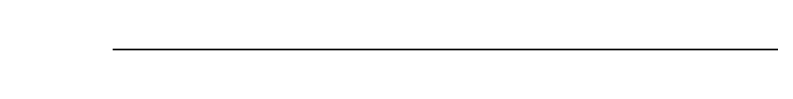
# Model space of a CAD drawing. Header units: millimetres. Extents: x -322799 to 170759, y -1515545 to 988982.
# Drawn here: x -13370 to -12498, y 0 to 0 of the extents above; entities that cross this region are included whole.
import ezdxf

# ---------------------------------------------------------------- set-up
doc = ezdxf.new("R2010")
doc.units = ezdxf.units.MM
doc.header["$MEASUREMENT"] = 0
doc.styles.get("Standard").update_dxf_attribs({"font": 'arial.ttf'})

# ---------------------------------------------------------------- blocks, each defined once
blk = doc.blocks.new('A$C133976AE')
at = {"color": 0, "linetype": 'Continuous', "lineweight": 0, "extrusion": (0, 1, 0)}
for p, q in [((-108, 1000), (-125, 1000)), ((-125, 1000), (-125, 0)), ((-125, 1000), (-108, 1000)), ((-125, 0), (-125, 1000)), ((108, 1000), (-108, 1000)), ((-108, 1000), (-108, 0)), ((-108, 0), (-108, 1000)), ((-108, 1000), (108, 1000)), ((125, 1000), (108, 1000)), ((108, 1000), (125, 1000)), ((108, 0), (108, 1000)), ((108, 1000), (108, 0)), ((125, 0), (125, 1000)), ((125, 1000), (125, 0)), ((135, 684), (135, 700)), ((135, 684), (135, 700)), ((135, 700), (635, 700)), ((635, 700), (135, 700)), ((635, 700), (635, 684)), ((635, 684), (635, 700)), ((135, 665), (135, 684)), ((135, 684), (635, 684)), ((635, 684), (135, 684)), ((135, 665), (135, 684)), ((635, 684), (635, 316)), ((635, 316), (635, 684)), ((135, 665), (125, 665)), ((135, 665), (125, 665)), ((135, 425.1), (135, 665)), ((135, 425.1), (135, 665)), ((135, 665), (143, 665)), ((135, 665), (143, 665)), ((143, 665), (143, 609.72)), ((143, 609.72), (143, 665)), ((85, 585), (85, 605)), ((85, 605), (85, 603.76)), ((85, 585), (85, 605)), ((85, 603.76), (85, 585)), ((97.05, 608.67), (97.05, 595)), ((97.05, 595), (97.05, 608.67)), ((108, 609.72), (98.11, 609.72)), ((98.11, 609.72), (98.11, 609.19)), ((108, 609.72), (98.11, 609.72)), ((98.11, 609.19), (98.11, 609.72)), ((98.11, 609.19), (108, 609.19)), ((98.11, 609.19), (108, 609.19)), ((98.11, 595.53), (98.11, 609.19)), ((98.11, 595.53), (98.11, 609.19)), ((135.74, 609.58), (135.74, 609.72)), ((135.74, 609.72), (146.76, 609.72)), ((135.74, 609.72), (135.74, 609.35)), ((146.76, 609.72), (135.74, 609.72)), ((135.74, 609.35), (135.74, 609.58)), ((135.74, 595.37), (135.74, 609.35)), ((135.74, 609.35), (135.74, 595.37)), ((146.76, 609.35), (135.74, 609.35)), ((135.74, 609.35), (146.76, 609.35)), ((143, 609.72), (143, 580.28)), ((143, 580.28), (143, 609.72)), ((146.76, 609.35), (146.76, 609.72)), ((146.76, 609.72), (146.76, 609.35)), ((146.76, 595.37), (146.76, 609.35)), ((146.76, 609.35), (146.76, 595.37)), ((147.5, 595), (147.5, 608.99)), ((147.5, 608.99), (147.5, 595)), ((85, 585.04), (85, 595)), ((97.05, 595), (97.05, 581.33)), ((97.05, 581.33), (97.05, 595)), ((108, 595.53), (98.11, 595.53)), ((98.11, 595.53), (98.11, 594.47)), ((108, 595.53), (98.11, 595.53)), ((98.11, 594.47), (98.11, 595.53)), ((98.11, 594.47), (108, 594.47)), ((98.11, 594.47), (108, 594.47)), ((98.11, 580.81), (98.11, 594.47)), ((98.11, 580.81), (98.11, 594.47)), ((135.74, 595.37), (146.76, 595.37)), ((135.74, 594.95), (135.74, 595.37)), ((135.74, 595.37), (135.74, 594.63)), ((146.76, 595.37), (135.74, 595.37)), ((135.74, 594.63), (135.74, 594.95)), ((135.74, 580.65), (135.74, 594.63)), ((135.74, 594.63), (135.74, 580.65)), ((146.76, 594.63), (135.74, 594.63)), ((135.74, 594.63), (146.76, 594.63)), ((146.76, 594.63), (146.76, 595.37)), ((146.76, 595.37), (146.76, 594.63)), ((146.76, 580.65), (146.76, 594.63)), ((146.76, 594.63), (146.76, 580.65)), ((147.5, 581.01), (147.5, 595)), ((147.5, 595), (147.5, 581.01)), ((85, 585), (85, 585)), ((85, 583.91), (97.05, 583.91)), ((97.05, 583.91), (85, 583.91)), ((108, 580.81), (98.11, 580.81)), ((98.11, 580.81), (98.11, 580.28)), ((108, 580.81), (98.11, 580.81)), ((98.11, 580.28), (98.11, 580.81)), ((98.11, 580.28), (108, 580.28)), ((98.11, 580.28), (108, 580.28)), ((135.74, 580.34), (135.74, 580.65)), ((135.74, 580.65), (146.76, 580.65)), ((135.74, 580.65), (135.74, 580.28)), ((146.76, 580.65), (135.74, 580.65)), ((135.74, 580.28), (135.74, 580.34)), ((146.76, 580.28), (135.74, 580.28)), ((135.74, 580.28), (146.76, 580.28)), ((143, 580.28), (143, 559.72)), ((143, 559.72), (143, 580.28)), ((146.76, 580.28), (146.76, 580.65)), ((146.76, 580.65), (146.76, 580.28)), ((97.05, 558.67), (97.05, 545)), ((97.05, 545), (97.05, 558.67)), ((108, 559.72), (98.11, 559.72)), ((98.11, 559.72), (98.11, 559.19)), ((108, 559.72), (98.11, 559.72)), ((98.11, 559.19), (98.11, 559.72)), ((98.11, 559.19), (108, 559.19)), ((98.11, 559.19), (108, 559.19)), ((98.11, 545.53), (98.11, 559.19)), ((98.11, 545.53), (98.11, 559.19)), ((135.74, 559.72), (146.76, 559.72)), ((135.74, 559.58), (135.74, 559.72)), ((135.74, 559.72), (135.74, 559.35)), ((146.76, 559.72), (135.74, 559.72)), ((135.74, 559.35), (135.74, 559.58)), ((135.74, 545.37), (135.74, 559.35)), ((135.74, 559.35), (135.74, 545.37)), ((146.76, 559.35), (135.74, 559.35)), ((135.74, 559.35), (146.76, 559.35)), ((143, 559.72), (143, 530.28)), ((143, 530.28), (143, 559.72)), ((146.76, 559.35), (146.76, 559.72)), ((146.76, 559.72), (146.76, 559.35)), ((146.76, 545.37), (146.76, 559.35)), ((146.76, 559.35), (146.76, 545.37)), ((147.5, 545), (147.5, 558.99)), ((147.5, 558.99), (147.5, 545)), ((85, 555), (85, 553.76)), ((85, 535), (85, 555)), ((85, 553.76), (85, 555)), ((85, 553.76), (85, 535)), ((85, 535), (85, 553.76)), ((85, 553.76), (85, 535.04)), ((97.05, 545), (97.05, 531.33)), ((97.05, 531.33), (97.05, 545)), ((98.11, 545.53), (98.11, 544.47)), ((108, 545.53), (98.11, 545.53)), ((108, 545.53), (98.11, 545.53)), ((98.11, 544.47), (98.11, 545.53)), ((98.11, 544.47), (108, 544.47)), ((98.11, 544.47), (108, 544.47)), ((98.11, 530.81), (98.11, 544.47)), ((98.11, 530.81), (98.11, 544.47)), ((135.74, 544.95), (135.74, 545.37)), ((135.74, 545.37), (146.76, 545.37)), ((135.74, 545.37), (135.74, 544.63)), ((146.76, 545.37), (135.74, 545.37)), ((135.74, 544.63), (135.74, 544.95)), ((135.74, 530.65), (135.74, 544.63)), ((135.74, 544.63), (135.74, 530.65)), ((146.76, 544.63), (135.74, 544.63)), ((135.74, 544.63), (146.76, 544.63)), ((146.76, 544.63), (146.76, 545.37)), ((146.76, 545.37), (146.76, 544.63)), ((146.76, 530.65), (146.76, 544.63)), ((146.76, 544.63), (146.76, 530.65)), ((147.5, 531.01), (147.5, 545)), ((147.5, 545), (147.5, 531.01)), ((85, 535), (85, 535)), ((85, 533.91), (97.05, 533.91)), ((97.05, 533.91), (85, 533.91)), ((98.11, 530.81), (98.11, 530.28)), ((108, 530.81), (98.11, 530.81)), ((108, 530.81), (98.11, 530.81)), ((98.11, 530.28), (98.11, 530.81)), ((98.11, 530.28), (108, 530.28)), ((98.11, 530.28), (108, 530.28)), ((135.74, 530.34), (135.74, 530.65)), ((135.74, 530.65), (146.76, 530.65)), ((135.74, 530.65), (135.74, 530.28)), ((146.76, 530.65), (135.74, 530.65)), ((135.74, 530.28), (135.74, 530.34)), ((146.76, 530.28), (135.74, 530.28)), ((135.74, 530.28), (146.76, 530.28)), ((143, 530.28), (143, 509.72)), ((143, 509.72), (143, 530.28)), ((146.76, 530.28), (146.76, 530.65)), ((146.76, 530.65), (146.76, 530.28)), ((97.05, 508.67), (97.05, 495)), ((97.05, 495), (97.05, 508.67)), ((98.11, 509.72), (98.11, 509.19)), ((108, 509.72), (98.11, 509.72)), ((108, 509.72), (98.11, 509.72)), ((98.11, 509.19), (98.11, 509.72)), ((98.11, 509.19), (108, 509.19)), ((98.11, 509.19), (108, 509.19)), ((98.11, 495.53), (98.11, 509.19)), ((98.11, 495.53), (98.11, 509.19)), ((135.74, 509.58), (135.74, 509.72)), ((135.74, 509.72), (146.76, 509.72)), ((135.74, 509.72), (135.74, 509.35)), ((146.76, 509.72), (135.74, 509.72)), ((135.74, 509.35), (135.74, 509.58)), ((135.74, 495.37), (135.74, 509.35)), ((135.74, 509.35), (135.74, 495.37)), ((146.76, 509.35), (135.74, 509.35)), ((135.74, 509.35), (146.76, 509.35)), ((143, 509.72), (143, 480.28)), ((143, 480.28), (143, 509.72)), ((146.76, 509.35), (146.76, 509.72)), ((146.76, 509.72), (146.76, 509.35)), ((146.76, 495.37), (146.76, 509.35)), ((146.76, 509.35), (146.76, 495.37)), ((147.5, 495), (147.5, 508.99)), ((147.5, 508.99), (147.5, 495)), ((85, 505), (85, 485)), ((85, 485), (85, 505)), ((85, 485), (85, 505)), ((85, 485), (85, 505)), ((85, 503.76), (85, 485)), ((97.05, 503.76), (97.05, 505)), ((97.05, 495), (97.05, 481.33)), ((97.05, 481.33), (97.05, 495)), ((108, 495.53), (98.11, 495.53)), ((98.11, 495.53), (98.11, 494.47)), ((108, 495.53), (98.11, 495.53)), ((98.11, 494.47), (98.11, 495.53)), ((98.11, 494.47), (108, 494.47)), ((98.11, 480.81), (98.11, 494.47)), ((98.11, 494.47), (108, 494.47)), ((98.11, 480.81), (98.11, 494.47)), ((135.74, 494.95), (135.74, 495.37)), ((135.74, 495.37), (146.76, 495.37)), ((135.74, 495.37), (135.74, 494.63)), ((146.76, 495.37), (135.74, 495.37)), ((135.74, 494.63), (135.74, 494.95)), ((135.74, 480.65), (135.74, 494.63)), ((135.74, 494.63), (135.74, 480.65)), ((146.76, 494.63), (135.74, 494.63)), ((135.74, 494.63), (146.76, 494.63)), ((146.76, 494.63), (146.76, 495.37)), ((146.76, 495.37), (146.76, 494.63)), ((146.76, 480.65), (146.76, 494.63)), ((146.76, 494.63), (146.76, 480.65)), ((147.5, 481.01), (147.5, 495)), ((147.5, 495), (147.5, 481.01)), ((97.05, 483.91), (85, 483.91)), ((85, 483.91), (97.05, 483.91)), ((98.11, 480.81), (98.11, 480.28)), ((108, 480.81), (98.11, 480.81)), ((108, 480.81), (98.11, 480.81)), ((98.11, 480.28), (98.11, 480.81)), ((98.11, 480.28), (108, 480.28)), ((98.11, 480.28), (108, 480.28)), ((135.74, 480.34), (135.74, 480.65)), ((135.74, 480.65), (146.76, 480.65)), ((135.74, 480.65), (135.74, 480.28)), ((146.76, 480.65), (135.74, 480.65)), ((135.74, 480.28), (135.74, 480.34)), ((146.76, 480.28), (135.74, 480.28)), ((135.74, 480.28), (146.76, 480.28)), ((143, 480.28), (143, 425)), ((143, 425), (143, 480.28)), ((146.76, 480.28), (146.76, 480.65)), ((146.76, 480.65), (146.76, 480.28)), ((125, 425), (134.9, 425)), ((125, 425), (134.9, 425)), ((134.9, 425), (134.92, 425)), ((134.9, 425), (135, 425)), ((134.92, 425), (135, 425)), ((135, 425), (135, 425.1)), ((135, 425), (135, 425.1)), ((135, 425), (135.1, 425)), ((135, 424.9), (135, 425)), ((135.1, 425), (135, 425)), ((135, 424.9), (135, 425)), ((135, 316), (135, 424.9)), ((135, 316), (135, 424.9)), ((135.1, 425), (143, 425)), ((143, 425), (135.1, 425)), ((135, 300), (135, 316)), ((635, 316), (135, 316)), ((135, 300), (135, 316)), ((135, 316), (635, 316)), ((635, 316), (635, 300)), ((635, 300), (635, 316)), ((135, 300), (635, 300)), ((635, 300), (135, 300)), ((-108, 0), (-125, 0)), ((-108, 0), (-125, 0)), ((108, 0), (-108, 0)), ((108, 0), (-108, 0)), ((125, 0), (108, 0)), ((125, 0), (108, 0))]:
    blk.add_line(p, q, dxfattribs=at)
at = {"color": 0, "linetype": 'Continuous', "lineweight": 0}
for centre, radius, start, end in [((98.11, 608.67), 1.06, 90, 180), ((98.11, 608.67), 1.06, 90, 180), ((135.74, 608.99), 0.735, 90, 180), ((135.74, 608.99), 0.735, 90, 180), ((146.76, 608.99), 0.735, 0, 90), ((146.76, 608.99), 0.735, 0, 90), ((98.11, 581.33), 1.06, 180, 270), ((98.11, 581.33), 1.06, 180, 270), ((135.74, 581.01), 0.735, 180, 270), ((135.74, 581.01), 0.735, 180, 270), ((146.76, 581.01), 0.735, 270, 0), ((146.76, 581.01), 0.735, 270, 0), ((98.11, 558.67), 1.06, 90, 180), ((98.11, 558.67), 1.06, 90, 180), ((135.74, 558.99), 0.735, 90, 180), ((135.74, 558.99), 0.735, 90, 180), ((146.76, 558.99), 0.735, 0, 90), ((146.76, 558.99), 0.735, 0, 90), ((98.11, 531.33), 1.06, 180, 270), ((98.11, 531.33), 1.06, 180, 270), ((135.74, 531.01), 0.735, 180, 270), ((135.74, 531.01), 0.735, 180, 270), ((146.76, 531.01), 0.735, 270, 0), ((146.76, 531.01), 0.735, 270, 0), ((98.11, 508.67), 1.06, 90, 180), ((98.11, 508.67), 1.06, 90, 180), ((135.74, 508.99), 0.735, 90, 180), ((135.74, 508.99), 0.735, 90, 180), ((146.76, 508.99), 0.735, 0, 90), ((146.76, 508.99), 0.735, 0, 90), ((98.11, 481.33), 1.06, 180, 270), ((98.11, 481.33), 1.06, 180, 270), ((135.74, 481.01), 0.735, 180, 270), ((135.74, 481.01), 0.735, 180, 270), ((146.76, 481.01), 0.735, 270, 0), ((146.76, 481.01), 0.735, 270, 0), ((135, 425), 0.1, 90, 180), ((135, 425), 0.1, 90, 180.00002), ((135, 425), 0.1, 180, 270), ((135, 425), 0.1, 270, 90), ((135, 425), 0.1, 270, 90)]:
    blk.add_arc(centre, radius, start, end, dxfattribs=at)
for centre, major_axis, start_param, end_param in [((98.11, 608.67), (1.06, 0), 1.570796, 3.141593), ((98.11, 608.67), (-1.06, 0), 4.712389, 6.283185), ((135.74, 608.99), (-0.735, 0), 4.712389, 6.283185), ((135.74, 608.99), (0.735, 0), 1.570796, 3.141593), ((146.76, 608.99), (-0.735, 0), 3.141593, 4.712389), ((146.76, 608.99), (0.735, 0), 0, 1.570796), ((98.11, 595), (-1.06, 0), 4.712389, 6.283185), ((98.11, 595), (1.06, 0), 1.570796, 3.141593), ((98.11, 595), (1.06, 0), 3.141593, 4.712389), ((98.11, 595), (-1.06, 0), 0, 1.570796), ((135.74, 595), (0.735, 0), 1.570796, 3.141593), ((135.74, 595), (-0.735, 0), 4.712389, 6.283185), ((135.74, 595), (-0.735, 0), 0, 1.570796), ((135.74, 595), (0.735, 0), 3.141593, 4.712389), ((146.76, 595), (0.735, 0), 0, 1.570796), ((146.76, 595), (-0.735, 0), 3.141593, 4.712389), ((146.76, 595), (-0.735, 0), 1.570796, 3.141593), ((146.76, 595), (0.735, 0), 4.712389, 6.283185), ((98.11, 581.33), (-1.06, 0), 0, 1.570796), ((98.11, 581.33), (1.06, 0), 3.141593, 4.712389), ((135.74, 581.01), (0.735, 0), 3.141593, 4.712389), ((135.74, 581.01), (-0.735, 0), 0, 1.570796), ((146.76, 581.01), (0.735, 0), 4.712389, 6.283185), ((146.76, 581.01), (-0.735, 0), 1.570796, 3.141593), ((98.11, 558.67), (-1.06, 0), 4.712389, 6.283185), ((98.11, 558.67), (1.06, 0), 1.570796, 3.141593), ((135.74, 558.99), (-0.735, 0), 4.712389, 6.283185), ((135.74, 558.99), (0.735, 0), 1.570796, 3.141593), ((146.76, 558.99), (-0.735, 0), 3.141593, 4.712389), ((146.76, 558.99), (0.735, 0), 0, 1.570796), ((98.11, 545), (1.06, 0), 1.570796, 3.141593), ((98.11, 545), (-1.06, 0), 4.712389, 6.283185), ((98.11, 545), (-1.06, 0), 0, 1.570796), ((98.11, 545), (1.06, 0), 3.141593, 4.712389), ((135.74, 545), (0.735, 0), 1.570796, 3.141593), ((135.74, 545), (-0.735, 0), 4.712389, 6.283185), ((135.74, 545), (-0.735, 0), 0, 1.570796), ((135.74, 545), (0.735, 0), 3.141593, 4.712389), ((146.76, 545), (0.735, 0), 0, 1.570796), ((146.76, 545), (-0.735, 0), 3.141593, 4.712389), ((146.76, 545), (-0.735, 0), 1.570796, 3.141593), ((146.76, 545), (0.735, 0), 4.712389, 6.283185), ((98.11, 531.33), (1.06, 0), 3.141593, 4.712389), ((98.11, 531.33), (-1.06, 0), 0, 1.570796), ((135.74, 531.01), (0.735, 0), 3.141593, 4.712389), ((135.74, 531.01), (-0.735, 0), 0, 1.570796), ((146.76, 531.01), (0.735, 0), 4.712389, 6.283185), ((146.76, 531.01), (-0.735, 0), 1.570796, 3.141593), ((98.11, 508.67), (1.06, 0), 1.570796, 3.141593), ((98.11, 508.67), (-1.06, 0), 4.712389, 6.283185), ((135.74, 508.99), (-0.735, 0), 4.712389, 6.283185), ((135.74, 508.99), (0.735, 0), 1.570796, 3.141593), ((146.76, 508.99), (-0.735, 0), 3.141593, 4.712389), ((146.76, 508.99), (0.735, 0), 0, 1.570796), ((98.11, 495), (1.06, 0), 1.570796, 3.141593), ((98.11, 495), (-1.06, 0), 4.712389, 6.283185), ((98.11, 495), (-1.06, 0), 0, 1.570796), ((98.11, 495), (1.06, 0), 3.141593, 4.712389), ((135.74, 495), (0.735, 0), 1.570796, 3.141593), ((135.74, 495), (-0.735, 0), 4.712389, 6.283185), ((135.74, 495), (-0.735, 0), 0, 1.570796), ((135.74, 495), (0.735, 0), 3.141593, 4.712389), ((146.76, 495), (0.735, 0), 0, 1.570796), ((146.76, 495), (-0.735, 0), 3.141593, 4.712389), ((146.76, 495), (-0.735, 0), 1.570796, 3.141593), ((146.76, 495), (0.735, 0), 4.712389, 6.283185), ((98.11, 481.33), (1.06, 0), 3.141593, 4.712389), ((98.11, 481.33), (-1.06, 0), 0, 1.570796), ((135.74, 481.01), (0.735, 0), 3.141593, 4.712389), ((135.74, 481.01), (-0.735, 0), 0, 1.570796), ((146.76, 481.01), (0.735, 0), 4.712389, 6.283185), ((146.76, 481.01), (-0.735, 0), 1.570796, 3.141593)]:
    blk.add_ellipse(centre, major_axis=major_axis, ratio=0.5, start_param=start_param, end_param=end_param, dxfattribs=at)

msp = doc.modelspace()

# ---------------------------------------------------------------- block references
at = {"extrusion": (0, -1, 0)}
msp.add_blockref('A$C133976AE', (-13133.11, 5104.99), dxfattribs=at)

# ---------------------------------------------------------------- texts
at = {"extrusion": (0, -1, 0), "insert": (-13372.02, 0, 4976.4), "char_height": 20.1002, "attachment_point": 1, "text_direction": (1, 0, 0)}
msp.add_mtext_dynamic_manual_height_columns('Front View of Column and Beam end to End Connection ', width=2188.5418, gutter_width=1, heights=[0], dxfattribs=at)

doc.saveas('drawing.dxf')
